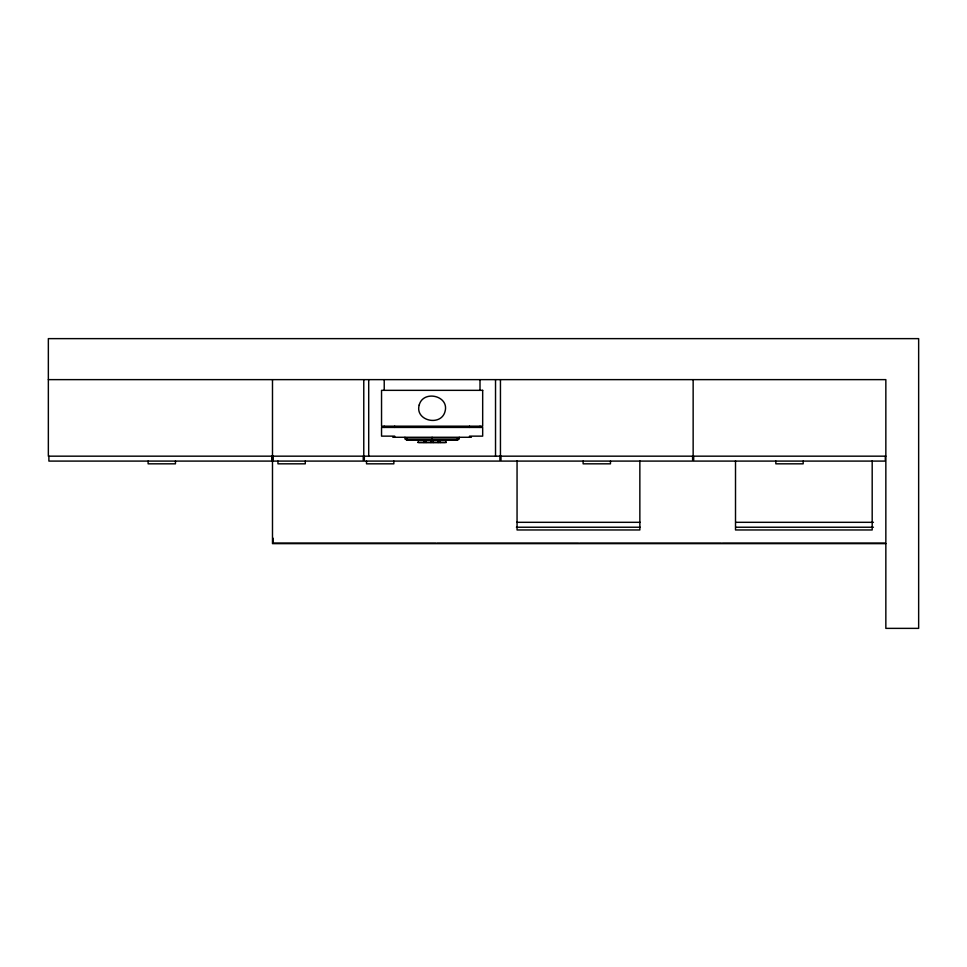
<?xml version="1.0" encoding="UTF-8"?>
<svg xmlns="http://www.w3.org/2000/svg" width="967" height="967" viewBox="0 0 967 967"><rect width="100%" height="100%" fill="white"/><g stroke="black" fill="none" stroke-linecap="round" stroke-linejoin="round"><path stroke-width="1.45" d="M48.35 379.632L885.845 379.632L885.845 628.369L918.65 628.369L918.65 338.631L48.35 338.631L48.35 456.17L885.845 456.17M392.807 437.277L471.413 437.277M419.146 442.463L445.086 442.463M417.974 442.499L424.718 442.499M425.202 442.499L431.947 442.499M432.285 442.499L439.03 442.499M439.514 442.499L446.246 442.499M516.68 522.313L640.142 522.313M735.754 522.313L873.443 522.313M516.414 527.233L640.142 527.233M735.754 527.233L873.443 527.233M435.936 543.091L273.032 543.091L273.032 538.172M437.036 543.091L578.617 543.091M579.716 543.091L721.297 543.091M722.397 543.091L885.301 543.091M885.845 543.635L272.489 543.635L272.489 379.632M885.301 456.17L885.301 461.09L693.69 461.09L693.69 456.17M872.186 460.884L872.186 529.964L735.512 529.964L735.512 460.884M803.166 461.09L803.166 463.822L775.836 463.822L775.836 461.09M693.146 379.632L693.146 456.17M692.602 456.17L692.602 461.09L500.991 461.09L500.991 456.17M639.852 460.884L639.852 529.964L517.055 529.964L517.055 460.884M610.467 461.09L610.467 463.822L583.125 463.822L583.125 461.09M500.447 379.632L500.447 456.17M499.903 456.17L499.903 461.09L364.329 461.09L364.329 456.17M495.527 379.632L495.527 456.17M480.007 379.632L480.007 390.342M480.007 426.181L480.007 427.426M469.539 426.181L469.539 427.426M469.539 437.277L469.539 436.141L482.678 436.141L482.678 427.426L381.542 427.426L381.542 436.141L394.681 436.141L394.681 437.277M459.277 437.277L459.277 439.018L404.943 439.018L404.943 437.277M457.766 439.018L457.766 440.263L406.466 440.263L406.466 439.018M457.161 439.018L457.161 440.263M445.968 440.263L445.968 442.499M440.227 440.263L440.227 442.499M438.184 440.263L438.184 442.499M433.301 440.263L433.301 442.499M432.116 437.277L432.164 440.263M430.919 440.263L430.919 442.499M426.036 440.263L426.036 442.499M423.993 440.263L423.993 442.499M418.252 440.263L418.252 442.499M407.059 439.018L407.059 440.263M394.681 426.181L394.681 427.426M393.847 461.09L393.847 463.822L366.517 463.822L366.517 461.09M384.225 379.632L384.225 390.342M384.225 426.181L384.225 427.426M368.705 379.632L368.705 456.17M363.773 379.632L363.773 456.17M363.229 456.17L363.229 461.09L273.032 461.09L273.032 456.17M305.282 461.09L305.282 463.822L277.952 463.822L277.952 461.09M271.932 456.17L271.932 461.09L48.894 461.09L48.894 456.17M175.45 461.09L175.45 463.822L148.12 463.822L148.12 461.09M419.195 405.04C414.686 420.838 441.025 426.894 445.038 411.483C449.546 395.672 423.208 389.616 419.195 405.04M482.678 390.342L381.542 390.342L381.542 426.181L482.678 426.181L482.678 390.342"/></g></svg>
